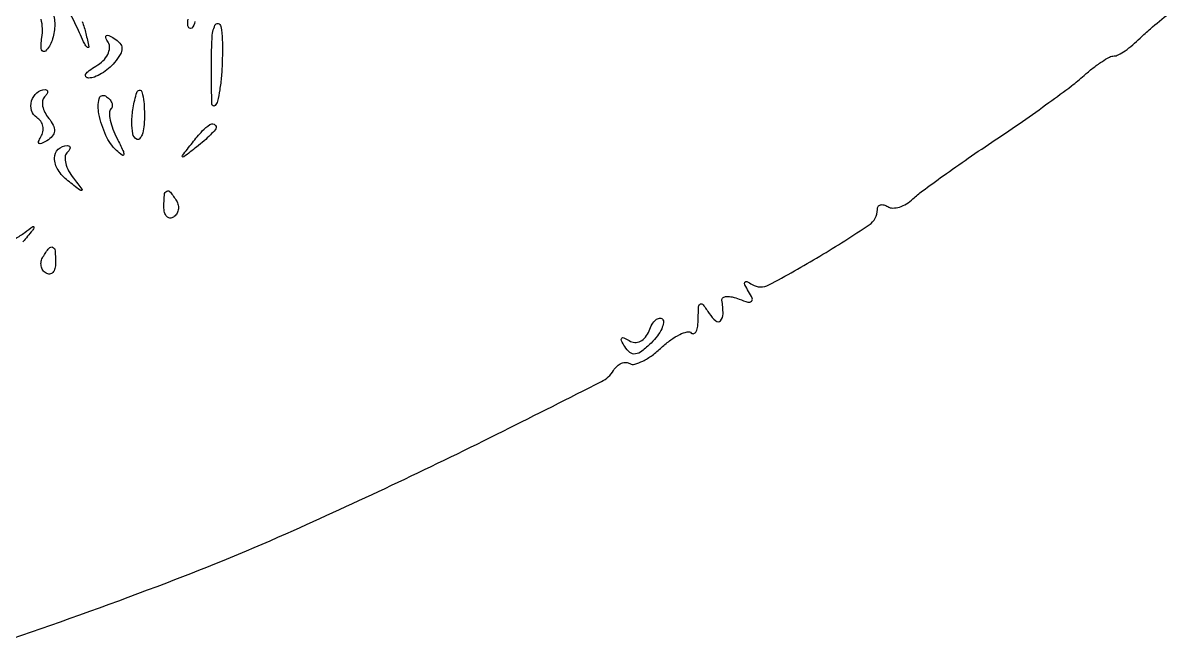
# Model space of a CAD drawing. Extents: x 153 to 7594, y 148 to 3762.
# Drawn here: x 3127.8 to 3230, y 2170.9 to 2225.9 of the extents above; entities that cross this region are included whole.
import ezdxf

# ---------------------------------------------------------------- set-up
doc = ezdxf.new("R2010")
doc.units = 0

msp = doc.modelspace()

# ---------------------------------------------------------------- linework, layer by layer
for points in [[(3133.050507, 2226.067008, -0.026801), (3133.371413, 2225, -0.008775), (3133.635082, 2223.826462, -0.699799), (3133.521219, 2223.75617, -0.115045), (3133.266715, 2224.075044, -0.003245), (3132.518061, 2225.673451, 0.02983), (3131.376727, 2227.80716, 0.061359)], [(3126.78095, 2170.998492, 0.008347), (3140.599253, 2175.988232, 0.014379), (3151.902634, 2180.660665, 0.00546), (3161.230938, 2184.957473, 0.005207), (3170.612698, 2189.523955, 0.00158), (3179.380776, 2193.939926, 0.137738), (3180.455653, 2194.928246, -0.068847), (3180.774928, 2195.31426, -0.085116), (3181.166665, 2195.566704, -0.099911), (3181.567804, 2195.649465, -0.14038), (3181.917655, 2195.550892, 0.211047), (3182.353199, 2195.490587, 0.047141), (3183.068864, 2195.770323, 0.041143), (3183.902003, 2196.280055, 0.029688), (3184.742107, 2196.974363, -0.029016), (3185.569653, 2197.660165, -0.044658), (3186.364529, 2198.141768, -0.055227), (3187.021882, 2198.378103, -0.260726), (3187.393551, 2198.273116, 0.29143), (3187.622513, 2198.222337, 0.197201), (3187.826354, 2198.407832, 0.078665), (3187.967588, 2198.887993, 0.030278), (3188.015313, 2199.583333, -0.011604), (3188.048151, 2200.635636, -0.286497), (3188.208327, 2200.86362, -0.348008), (3188.452184, 2200.796262, -0.014442), (3189, 2200, 0.073371), (3189.572715, 2199.347292, 0.400905), (3189.998789, 2199.372232, 0.193249), (3190.230919, 2199.974349, 0.033546), (3190.130417, 2201.214012, -0.294359), (3190.228606, 2201.431205, -0.131224), (3190.540544, 2201.53206, -0.070535), (3191.049623, 2201.486588, -0.034135), (3191.676041, 2201.294073, 0.023766), (3192.447122, 2201.039499, 0.245566), (3192.764146, 2201.107149, 0.334384), (3192.828217, 2201.376459, 0.035451), (3192.509536, 2201.98457, -0.019092), (3192.184954, 2202.557568, -0.243117), (3192.184897, 2202.797233, -0.399983), (3192.358177, 2202.857181, -0.031425), (3192.830007, 2202.605062, 0.267026), (3194.309647, 2202.558143, 0.01233), (3198.860065, 2205.132424, 0.012629), (3203.270654, 2207.92691, 0.250233), (3204, 2209.292992, -0.136828), (3204.074526, 2209.560227, -0.190882), (3204.270068, 2209.708767, -0.140396), (3204.567408, 2209.706817, -0.067113), (3204.91938, 2209.549826, 0.143045), (3205.369955, 2209.425411, 0.070709), (3205.961557, 2209.518416, 0.06121), (3206.596351, 2209.801428, 0.053459), (3207.176171, 2210.240809, -0.02925), (3208.021569, 2210.948266, -0.004001), (3209.881223, 2212.305067, -0.004588), (3212.114109, 2213.87612, -0.003863), (3214.506791, 2215.499846, 0.004727), (3216.943433, 2217.159563, 0.004962), (3219.308947, 2218.838845, 0.004765), (3221.321847, 2220.327532, 0.022014), (3222.438561, 2221.249846, -0.017465), (3223.235018, 2221.91993, -0.021443), (3224.025048, 2222.485892, -0.020485), (3224.716747, 2222.898441, -0.124849), (3225.117133, 2223, 0.124883), (3225.501542, 2223.097533, 0.025414), (3226.10612, 2223.466355, 0.025326), (3226.782642, 2223.979833, 0.021384), (3227.444735, 2224.587592, -0.020985), (3228.35793, 2225.42719, -0.004636), (3229.995338, 2226.784661, -0.004813)], [(3130.443431, 2226.852194, -0.078551), (3130.590939, 2225.656282, -0.073548), (3130.357677, 2224.38084, -0.114921), (3129.770646, 2223.437313, -0.275968), (3129.568286, 2223.386317, -0.260604), (3129.419473, 2223.54001, -0.079333), (3129.373837, 2223.990043, -0.0256), (3129.44661, 2224.658369, 0.05055), (3129.492959, 2225.447913, 0.04006), (3129.388492, 2226.296755, 0.04136)], [(3143.092107, 2226.073379, -0.176544), (3142.817753, 2225.484401, -0.367348), (3142.615284, 2225.467905, -0.213906), (3142.484691, 2225.692571, -0.059267), (3142.492672, 2226.291836, -0.020166)], [(3127.078794, 2206.71439, 0.042963), (3127.926206, 2207.25656, -0.011306), (3128.642317, 2207.781357, -0.679127), (3128.73953, 2207.717201, -0.121056), (3128.595847, 2207.417188, -0.004077), (3127.747818, 2206.401615, 0.016021)]]:
    msp.add_lwpolyline(points, format="xyb")
for points in [[(3145.54137, 2222.556225, -0.014119), (3145.465241, 2221.19786, -0.018548), (3145.314959, 2219.965156, -0.016238), (3145.121513, 2218.964035, -0.141444), (3144.904837, 2218.571504, -0.658373), (3144.621295, 2218.684452, -0.006392), (3144.578749, 2221.627543, -0.009154), (3144.627598, 2224.563503, -0.092762), (3144.892845, 2225.75, -0.367727), (3145.172964, 2225.889171, -0.289398), (3145.417106, 2225.634218, -0.044998), (3145.548271, 2224.450959, -0.012054)], [(3135.926114, 2222.410972, -0.043466), (3135.394706, 2221.873369, -0.040883), (3134.767873, 2221.423406, -0.043591), (3134.143427, 2221.118871, -0.098715), (3133.627555, 2221.030409, -0.195322), (3133.375901, 2221.140609, -0.341754), (3133.35146, 2221.354756, -0.098612), (3133.660012, 2221.691614, -0.026363), (3134.271032, 2222.091869, 0.060972), (3134.898008, 2222.567514, 0.081136), (3135.323384, 2223.141132, 0.100336), (3135.487318, 2223.719585, 0.158747), (3135.366524, 2224.215969, -0.035758), (3135.145819, 2224.637749, -0.363967), (3135.197802, 2224.813535, -0.264739), (3135.415149, 2224.828237, -0.025884), (3135.89405, 2224.565481, -0.071163), (3136.414905, 2224.13062, -0.181496), (3136.59179, 2223.679879, -0.140543), (3136.446293, 2223.142422, -0.03729)], [(3129.675343, 2219.342009, 0.162415), (3129.502496, 2218.996085, 0.084854), (3129.516102, 2218.50924, 0.069559), (3129.708308, 2217.959132, 0.054477), (3130.057234, 2217.431037, -0.054602), (3130.463017, 2216.816556, -0.139924), (3130.566107, 2216.298665, -0.158771), (3130.37684, 2215.846559, -0.07661), (3129.89405, 2215.434519, -0.025996), (3129.417043, 2215.172941, -0.260828), (3129.198393, 2215.186224, -0.366819), (3129.145173, 2215.360313, -0.03679), (3129.361803, 2215.776393, 0.09406), (3129.539228, 2216.239311, 0.096635), (3129.532237, 2216.730434, 0.099026), (3129.342684, 2217.173431, 0.10425), (3129, 2217.5, -0.187581), (3128.531834, 2218.120505, -0.140419), (3128.534856, 2218.9848, -0.139661), (3128.995621, 2219.719673, -0.18539), (3129.725684, 2220, -0.159357), (3129.898657, 2219.943435, -0.259352), (3129.961551, 2219.806715, -0.133007), (3129.886493, 2219.59508, -0.04506)], [(3135.601715, 2218.268382, 0.207663), (3135.466666, 2217.926189, 0.043318), (3135.545823, 2217.270803, 0.038721), (3135.780127, 2216.468627, 0.028149), (3136.157591, 2215.618517, -0.006574), (3136.684869, 2214.556956, -0.126636), (3136.755958, 2214.198775, -0.601091), (3136.6179, 2214.135066, -0.025678), (3136.098997, 2214.573409, -0.100915), (3135.153406, 2215.906758, -0.054159), (3134.540341, 2217.837217, -0.102069), (3134.545912, 2219.181097, -0.519592), (3135.118805, 2219.426575, -0.060826), (3135.467501, 2219.147426, -0.095081), (3135.679041, 2218.827782, -0.127265), (3135.722942, 2218.520402, -0.170137)], [(3138.6, 2217.56459, -0.027822), (3138.54967, 2216.660787, -0.057791), (3138.391163, 2215.97365, -0.10844), (3138.15877, 2215.60149, -0.350965), (3137.889067, 2215.568561, -0.213123), (3137.5617, 2216.049896, -0.046415), (3137.474901, 2217.074272, -0.041159), (3137.592021, 2218.364849, -0.031065), (3137.923489, 2219.75, -0.296645), (3138.152145, 2219.941445, -0.36245), (3138.378236, 2219.794881, -0.056091), (3138.549325, 2218.896252, -0.01902)], [(3145, 2216.622445, -0.184603), (3144.91885, 2216.410139, -0.013803), (3144.485938, 2215.952641, -0.017649), (3143.920402, 2215.425681, -0.012436), (3143.25, 2214.872445, -0.001576), (3142.120493, 2213.99236, -0.377591), (3142, 2214, -0.377591), (3141.99236, 2214.120493, -0.001576), (3142.872445, 2215.25, -0.017685), (3143.76332, 2216.306759, -0.065617), (3144.426111, 2216.869516, -0.241985), (3144.806605, 2216.90695, -0.307699)], [(3131.675343, 2214.342009, 0.188967), (3131.514337, 2213.973454, 0.073134), (3131.575276, 2213.409651, 0.05878), (3131.832052, 2212.749775, 0.04346), (3132.258676, 2212.092009, -0.002309), (3133.022903, 2211.102491, -0.480912), (3132.99711, 2210.998672, -0.27909), (3132.85039, 2211.015406, -0.001748), (3131.76101, 2211.863307, -0.086231), (3130.887468, 2212.831847, -0.13852), (3130.575211, 2213.891573, -0.209296), (3130.907613, 2214.674776, -0.191487), (3131.725684, 2215, -0.159357), (3131.898657, 2214.943435, -0.259352), (3131.961551, 2214.806715, -0.133007), (3131.886493, 2214.59508, -0.04506)], [(3141.457295, 2210.069098, -0.090093), (3141.612382, 2209.673795, -0.095385), (3141.614038, 2209.257398, -0.099739), (3141.463027, 2208.88478, -0.108766), (3141.182979, 2208.613087, -0.158515), (3140.860929, 2208.534562, -0.191218), (3140.582917, 2208.669932, -0.126631), (3140.394948, 2209.024148, -0.059057), (3140.333333, 2209.543989, -0.019984), (3140.376303, 2210.618676, -0.269722), (3140.59208, 2210.929499, -0.350126), (3140.913397, 2210.852054, -0.02679)], [(3130.666667, 2204.543989, -0.059057), (3130.605052, 2204.024148, -0.126631), (3130.417083, 2203.669932, -0.191218), (3130.139071, 2203.534562, -0.158515), (3129.817021, 2203.613087, -0.108766), (3129.536973, 2203.88478, -0.099739), (3129.385962, 2204.257398, -0.095385), (3129.387618, 2204.673795, -0.090093), (3129.542705, 2205.069098, -0.02679), (3130.086603, 2205.852054, -0.350126), (3130.40792, 2205.929499, -0.269722), (3130.623697, 2205.618676, -0.019984)], [(3183.808801, 2197.380229, -0.029026), (3182.985548, 2196.647389, -0.134044), (3182.404171, 2196.399647, -0.207977), (3181.923562, 2196.534618, -0.083527), (3181.463816, 2197.058547, -0.022243), (3181.169212, 2197.586347, -0.280838), (3181.187307, 2197.803981, -0.35945), (3181.372609, 2197.851323, -0.028401), (3181.852554, 2197.591126, 0.127301), (3182.349337, 2197.437272, 0.128338), (3182.856718, 2197.544454, 0.109903), (3183.305416, 2197.909078, 0.075913), (3183.630601, 2198.479746, -0.041322), (3183.907749, 2199.054946, -0.079771), (3184.232525, 2199.447806, -0.134591), (3184.548157, 2199.601524, -0.247641), (3184.814015, 2199.519319, -0.242815), (3184.919272, 2199.189578, -0.068075), (3184.752595, 2198.657099, -0.052306), (3184.369646, 2198.02374, -0.034279)]]:
    msp.add_lwpolyline(points, format="xyb", close=True)

doc.saveas('drawing.dxf')
